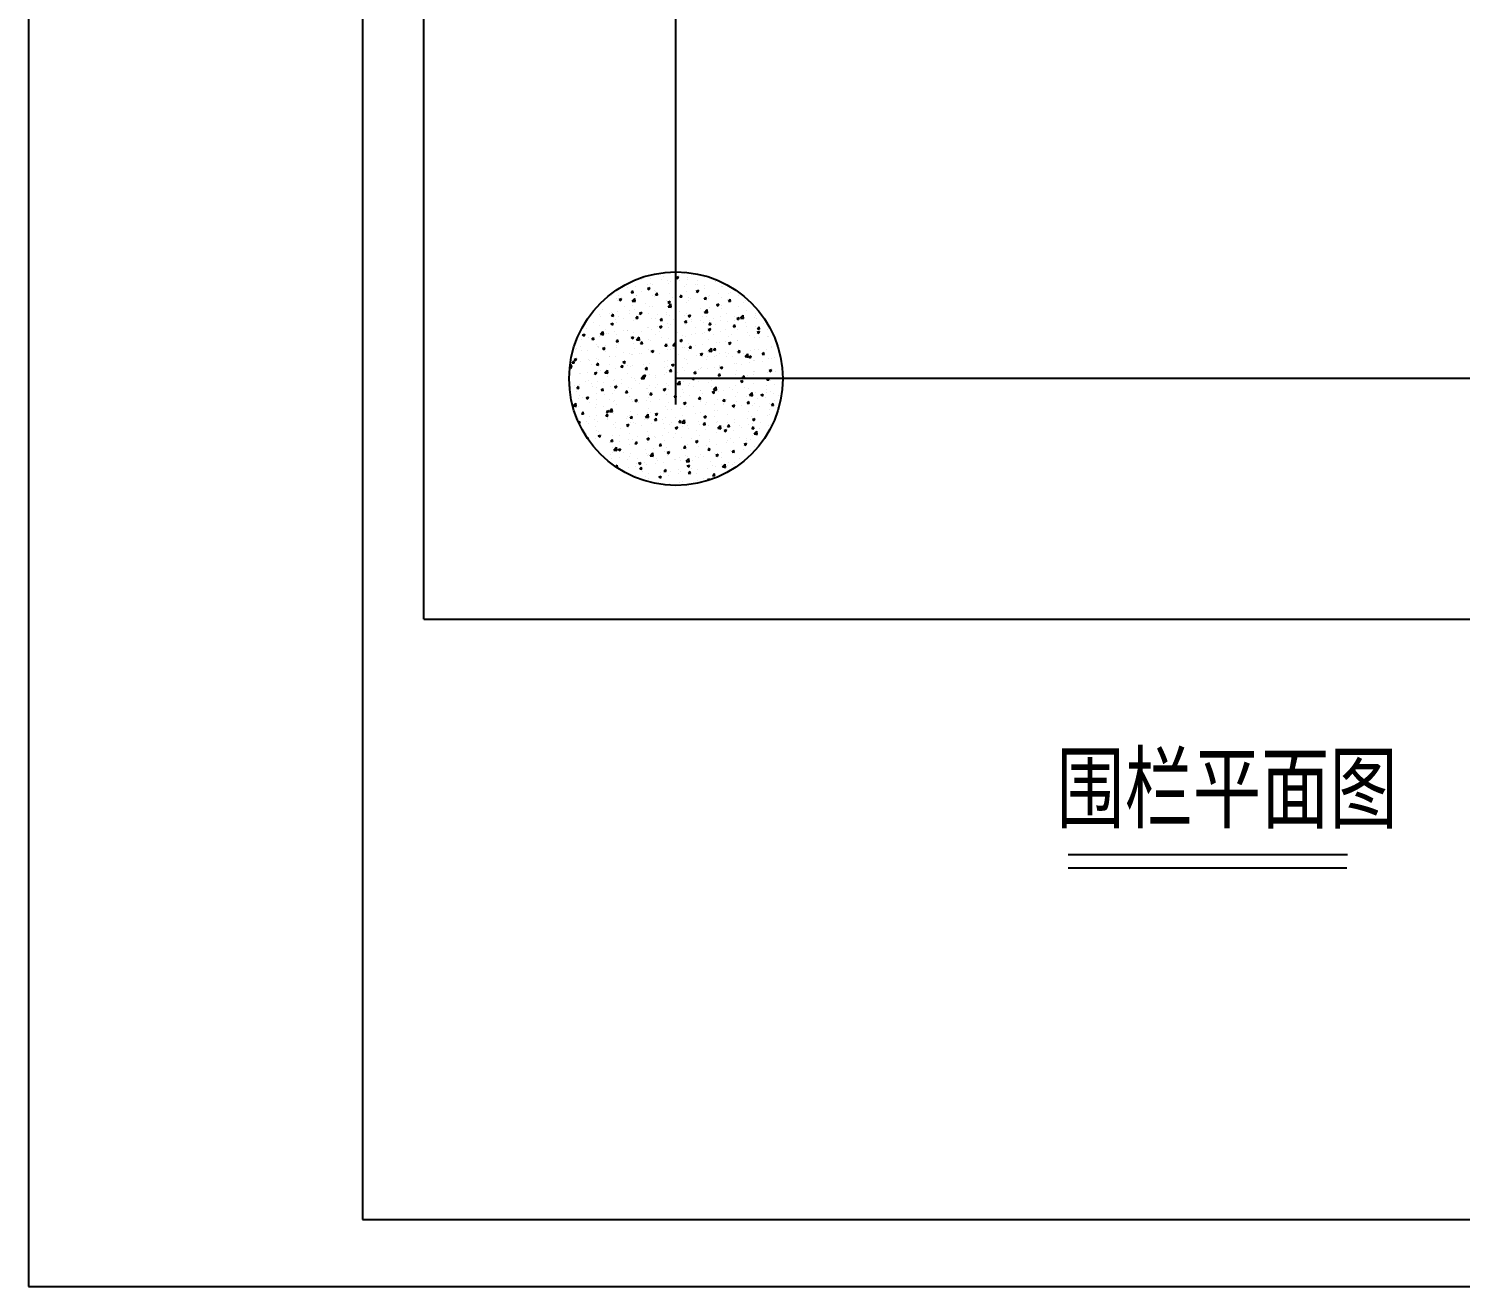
# Model space of a CAD drawing. Header units: inches. Extents: x -113 to 2477, y -497 to 443.
# Drawn here: x 379.6 to 486.9, y -497 to -402.7 of the extents above; entities that cross this region are included whole.
import ezdxf

# ---------------------------------------------------------------- set-up
doc = ezdxf.new("R2010")
doc.units = ezdxf.units.IN
doc.header["$MEASUREMENT"] = 0
doc.styles.add('宋体', font='', dxfattribs={"width": 0.75})
doc.styles.get('宋体').set_extended_font_data('SimSun')

msp = doc.modelspace()

# ---------------------------------------------------------------- linework, layer by layer
at = {"color": 0}
for p, q in [((379.639, -199.969), (379.639, -496.969)), ((404.639, -204.969), (404.639, -491.969)), ((409.23, -446.982), (409.23, -296.997)), ((428.122, -430.897), (428.122, -316.927)), ((427.166, -421.335), (427.166, -421.335)), ((428.129, -421.393), (428.255, -421.478)), ((428.131, -421.393), (428.309, -421.324)), ((428.256, -421.477), (428.307, -421.324)), ((428.77, -421.124), (428.77, -421.124)), ((428.969, -421.384), (428.969, -421.384)), ((430.296, -421.374), (430.296, -421.374)), ((423.788, -422.259), (423.788, -422.259)), ((424.525, -422.146), (424.525, -422.146)), ((424.764, -422.519), (424.886, -422.373)), ((424.854, -421.754), (424.854, -421.754)), ((424.912, -422.548), (424.882, -422.388)), ((425.071, -422.096), (425.071, -422.096)), ((425.535, -422.463), (425.535, -422.463)), ((425.568, -421.545), (425.568, -421.545)), ((425.674, -421.47), (425.674, -421.47)), ((425.995, -422.212), (426.121, -422.297)), ((425.997, -422.212), (426.175, -422.144)), ((426.007, -421.892), (426.007, -421.892)), ((426.122, -422.296), (426.173, -422.143)), ((426.204, -421.462), (426.204, -421.462)), ((426.21, -421.812), (426.21, -421.812)), ((426.39, -421.906), (426.39, -421.906)), ((426.497, -422.337), (426.497, -422.337)), ((426.615, -422.45), (426.615, -422.45)), ((427.03, -421.528), (427.03, -421.528)), ((427.488, -421.638), (427.488, -421.638)), ((427.566, -421.869), (427.566, -421.869)), ((427.694, -421.727), (427.694, -421.727)), ((428.097, -422.196), (428.097, -422.196)), ((428.101, -422.126), (428.101, -422.126)), ((428.386, -421.585), (428.386, -421.585)), ((428.737, -422.042), (428.737, -422.042)), ((428.921, -421.926), (428.921, -421.926)), ((428.946, -422.41), (428.946, -422.41)), ((428.977, -421.564), (428.977, -421.564)), ((429.578, -421.941), (429.578, -421.941)), ((429.645, -422.416), (429.772, -422.501)), ((429.647, -422.415), (429.825, -422.347)), ((429.699, -421.915), (429.699, -421.915)), ((429.742, -421.642), (429.742, -421.642)), ((429.772, -422.5), (429.823, -422.346)), ((430.265, -422.22), (430.265, -422.22)), ((430.277, -421.983), (430.277, -421.983)), ((431.059, -421.687), (431.059, -421.687)), ((431.098, -421.7), (431.098, -421.7)), ((431.303, -421.704), (431.303, -421.704)), ((431.57, -422.041), (431.57, -422.041)), ((431.633, -422.041), (431.633, -422.041)), ((432.233, -422.495), (432.233, -422.495)), ((423.295, -422.758), (423.295, -422.758)), ((423.653, -422.958), (423.653, -422.958)), ((423.757, -423.105), (423.757, -423.105)), ((423.813, -422.704), (423.813, -422.704)), ((423.861, -423.031), (423.987, -423.117)), ((423.863, -423.031), (424.04, -422.963)), ((423.987, -423.116), (424.039, -422.962)), ((424.231, -423.549), (424.231, -423.549)), ((424.758, -422.519), (424.91, -422.533)), ((424.833, -423.16), (425.031, -422.954)), ((424.834, -423.165), (425.06, -423.2)), ((424.867, -423.465), (424.867, -423.465)), ((424.899, -422.547), (424.899, -422.547)), ((425.059, -423.196), (425.031, -422.955)), ((425.04, -422.942), (425.04, -422.942)), ((425.134, -422.704), (425.134, -422.704)), ((425.169, -422.762), (425.169, -422.762)), ((425.829, -423.339), (425.829, -423.339)), ((426.359, -422.751), (426.359, -422.751)), ((426.525, -422.819), (426.525, -422.819)), ((426.58, -422.679), (426.732, -422.692)), ((426.586, -422.679), (426.708, -422.533)), ((426.734, -422.707), (426.704, -422.548)), ((427.433, -423.127), (427.433, -423.127)), ((427.511, -423.235), (427.637, -423.32)), ((427.513, -423.235), (427.691, -423.166)), ((427.544, -423.58), (427.741, -423.374)), ((427.585, -423.339), (427.585, -423.339)), ((427.632, -423.418), (427.632, -423.418)), ((427.638, -423.319), (427.689, -423.166)), ((427.663, -422.573), (427.663, -422.573)), ((427.77, -423.616), (427.742, -423.375)), ((427.881, -422.876), (427.881, -422.876)), ((428.069, -423.044), (428.069, -423.044)), ((428.402, -422.838), (428.554, -422.851)), ((428.408, -422.838), (428.53, -422.692)), ((428.556, -422.866), (428.526, -422.707)), ((428.915, -423.256), (428.915, -423.256)), ((429.031, -422.917), (429.031, -422.917)), ((429.067, -423.084), (429.067, -423.084)), ((429.236, -422.933), (429.236, -422.933)), ((430.224, -422.998), (430.376, -423.011)), ((430.229, -422.997), (430.352, -422.852)), ((430.235, -423.065), (430.235, -423.065)), ((430.377, -423.026), (430.348, -422.867)), ((430.548, -422.83), (430.548, -422.83)), ((430.592, -422.991), (430.592, -422.991)), ((430.635, -422.706), (430.635, -422.706)), ((431.161, -423.438), (431.288, -423.524)), ((431.163, -423.438), (431.341, -423.37)), ((431.271, -422.622), (431.271, -422.622)), ((431.288, -423.523), (431.34, -423.369)), ((431.539, -422.886), (431.539, -422.886)), ((431.565, -423.497), (431.565, -423.497)), ((431.948, -423.048), (431.948, -423.048)), ((432.029, -422.576), (432.029, -422.576)), ((432.046, -423.157), (432.198, -423.17)), ((432.051, -423.157), (432.174, -423.011)), ((432.199, -423.185), (432.17, -423.026)), ((432.822, -422.724), (432.822, -422.724)), ((433.169, -423.286), (433.169, -423.286)), ((433.304, -423.105), (433.304, -423.105)), ((421.66, -424.356), (421.66, -424.356)), ((421.962, -423.945), (421.962, -423.945)), ((422.422, -424.129), (422.422, -424.129)), ((422.498, -424.286), (422.498, -424.286)), ((422.627, -423.76), (422.627, -423.76)), ((423.142, -424.101), (423.142, -424.101)), ((423.289, -424.271), (423.441, -424.284)), ((423.294, -424.27), (423.417, -424.125)), ((423.318, -424.002), (423.318, -424.002)), ((423.442, -424.299), (423.413, -424.139)), ((423.563, -424.551), (423.563, -424.551)), ((423.726, -423.95), (423.726, -423.95)), ((423.854, -424.343), (423.854, -424.343)), ((424.199, -424.467), (424.199, -424.467)), ((424.623, -423.847), (424.623, -423.847)), ((424.674, -424.059), (424.674, -424.059)), ((424.978, -424.633), (424.978, -424.633)), ((425.009, -423.787), (425.009, -423.787)), ((425.111, -424.43), (425.263, -424.443)), ((425.116, -424.43), (425.239, -424.284)), ((425.161, -424.34), (425.161, -424.34)), ((425.21, -424.401), (425.21, -424.401)), ((425.264, -424.458), (425.235, -424.299)), ((425.377, -424.054), (425.503, -424.139)), ((425.379, -424.054), (425.557, -423.986)), ((425.504, -424.138), (425.555, -423.985)), ((426.03, -424.117), (426.03, -424.117)), ((426.104, -423.593), (426.104, -423.593)), ((426.297, -424.443), (426.297, -424.443)), ((426.328, -423.597), (426.328, -423.597)), ((426.566, -424.458), (426.566, -424.458)), ((426.765, -424.129), (426.765, -424.129)), ((426.933, -424.589), (427.084, -424.603)), ((426.938, -424.589), (427.061, -424.443)), ((427.086, -424.618), (427.057, -424.458)), ((427.386, -424.174), (427.386, -424.174)), ((427.401, -424.045), (427.401, -424.045)), ((427.545, -423.586), (427.771, -423.621)), ((427.601, -424.264), (427.601, -424.264)), ((427.921, -424.515), (427.921, -424.515)), ((428.363, -423.919), (428.363, -423.919)), ((428.742, -424.231), (428.742, -424.231)), ((428.76, -424.749), (428.882, -424.603)), ((428.908, -424.777), (428.879, -424.618)), ((428.884, -424.101), (428.884, -424.101)), ((428.962, -424.6), (428.962, -424.6)), ((429.027, -424.258), (429.154, -424.343)), ((429.029, -424.257), (429.207, -424.189)), ((429.154, -424.342), (429.205, -424.188)), ((429.277, -424.573), (429.277, -424.573)), ((429.935, -424.626), (429.935, -424.626)), ((429.967, -423.708), (429.967, -423.708)), ((430.098, -424.289), (430.098, -424.289)), ((430.204, -423.911), (430.204, -423.911)), ((430.254, -424.001), (430.452, -423.794)), ((430.256, -424.006), (430.482, -424.041)), ((430.443, -424.346), (430.443, -424.346)), ((430.481, -424.037), (430.453, -423.796)), ((430.603, -423.624), (430.603, -423.624)), ((430.633, -424.63), (430.633, -424.63)), ((430.897, -424.499), (430.897, -424.499)), ((431.454, -424.346), (431.454, -424.346)), ((431.477, -424.577), (431.477, -424.577)), ((431.508, -423.732), (431.508, -423.732)), ((431.924, -424.091), (431.924, -424.091)), ((432.501, -424.288), (432.501, -424.288)), ((432.677, -424.461), (432.804, -424.546)), ((432.679, -424.461), (432.857, -424.392)), ((432.76, -424.415), (432.76, -424.415)), ((432.791, -423.569), (432.791, -423.569)), ((432.804, -424.545), (432.856, -424.392)), ((432.81, -424.403), (432.81, -424.403)), ((432.965, -424.421), (433.163, -424.215)), ((432.967, -424.426), (433.192, -424.461)), ((433.137, -424.204), (433.137, -424.204)), ((433.192, -424.457), (433.163, -424.216)), ((433.406, -423.837), (433.406, -423.837)), ((434.014, -424.395), (434.014, -424.395)), ((434.079, -424.224), (434.079, -424.224)), ((434.099, -424.078), (434.099, -424.078)), ((434.165, -424.46), (434.165, -424.46)), ((421.109, -425.693), (421.235, -425.778)), ((421.11, -425.692), (421.288, -425.624)), ((421.235, -425.777), (421.287, -425.623)), ((421.457, -425.236), (421.457, -425.236)), ((421.959, -424.762), (421.959, -424.762)), ((422.391, -424.974), (422.391, -424.974)), ((422.459, -425.634), (422.657, -425.428)), ((422.46, -425.639), (422.686, -425.674)), ((422.685, -425.67), (422.657, -425.429)), ((422.813, -425.293), (422.813, -425.293)), ((422.895, -425.553), (422.895, -425.553)), ((423.037, -425.617), (423.037, -425.617)), ((423.243, -424.873), (423.369, -424.959)), ((423.245, -424.873), (423.422, -424.805)), ((423.369, -424.958), (423.421, -424.804)), ((423.531, -425.469), (423.531, -425.469)), ((423.664, -425.641), (423.664, -425.641)), ((423.695, -424.796), (423.695, -424.796)), ((424.169, -425.351), (424.169, -425.351)), ((424.493, -425.342), (424.493, -425.342)), ((424.518, -425.363), (424.518, -425.363)), ((424.947, -425.479), (424.947, -425.479)), ((425.525, -425.408), (425.525, -425.408)), ((425.999, -425.108), (425.999, -425.108)), ((426.097, -425.131), (426.097, -425.131)), ((426.266, -425.288), (426.266, -425.288)), ((426.608, -425.666), (426.608, -425.666)), ((426.733, -425.047), (426.733, -425.047)), ((426.881, -425.465), (426.881, -425.465)), ((426.893, -425.077), (427.019, -425.162)), ((426.895, -425.076), (427.073, -425.008)), ((427.02, -425.161), (427.071, -425.008)), ((427.481, -424.854), (427.481, -424.854)), ((427.571, -425.109), (427.571, -425.109)), ((427.695, -424.921), (427.695, -424.921)), ((428.089, -425.412), (428.089, -425.412)), ((428.236, -425.522), (428.236, -425.522)), ((428.631, -425.711), (428.631, -425.711)), ((428.754, -424.749), (428.906, -424.762)), ((428.854, -424.947), (428.854, -424.947)), ((429.267, -425.628), (429.267, -425.628)), ((429.299, -424.709), (429.299, -424.709)), ((429.57, -425.158), (429.57, -425.158)), ((429.592, -425.58), (429.592, -425.58)), ((430.142, -425.602), (430.142, -425.602)), ((430.173, -424.756), (430.173, -424.756)), ((430.229, -425.501), (430.229, -425.501)), ((430.543, -425.28), (430.67, -425.365)), ((430.545, -425.28), (430.723, -425.212)), ((430.576, -424.908), (430.728, -424.921)), ((430.582, -424.908), (430.704, -424.762)), ((430.67, -425.364), (430.721, -425.211)), ((430.73, -424.936), (430.7, -424.777)), ((430.948, -425.637), (430.948, -425.637)), ((431.052, -424.903), (431.052, -424.903)), ((431.446, -425.423), (431.446, -425.423)), ((431.833, -425.29), (431.833, -425.29)), ((431.989, -424.687), (431.989, -424.687)), ((432.304, -425.694), (432.304, -425.694)), ((432.398, -425.068), (432.55, -425.081)), ((432.404, -425.067), (432.526, -424.922)), ((432.469, -425.206), (432.469, -425.206)), ((432.552, -425.096), (432.522, -424.936)), ((432.533, -424.649), (432.533, -424.649)), ((432.729, -425.26), (432.729, -425.26)), ((433.345, -424.744), (433.345, -424.744)), ((433.43, -425.079), (433.43, -425.079)), ((433.503, -425.538), (433.503, -425.538)), ((434.048, -425.07), (434.048, -425.07)), ((434.194, -425.484), (434.32, -425.569)), ((434.196, -425.483), (434.373, -425.415)), ((434.22, -425.227), (434.372, -425.24)), ((434.226, -425.227), (434.348, -425.081)), ((434.32, -425.568), (434.372, -425.414)), ((434.373, -425.255), (434.344, -425.096)), ((434.701, -424.802), (434.701, -424.802)), ((434.984, -425.284), (434.984, -425.284)), ((420.623, -426.766), (420.623, -426.766)), ((420.683, -426.683), (420.683, -426.683)), ((420.962, -426.534), (420.962, -426.534)), ((421.041, -426.01), (421.041, -426.01)), ((421.291, -425.764), (421.291, -425.764)), ((421.555, -425.871), (421.555, -425.871)), ((421.82, -426.022), (421.971, -426.035)), ((421.825, -426.022), (421.948, -425.876)), ((421.973, -426.05), (421.944, -425.891)), ((422.164, -426.429), (422.164, -426.429)), ((422.227, -426.554), (422.227, -426.554)), ((422.318, -426.591), (422.318, -426.591)), ((422.329, -426.666), (422.329, -426.666)), ((422.36, -425.82), (422.36, -425.82)), ((422.625, -426.715), (422.751, -426.8)), ((422.627, -426.715), (422.804, -426.647)), ((422.751, -426.799), (422.803, -426.646)), ((422.863, -426.471), (422.863, -426.471)), ((423.633, -426.487), (423.633, -426.487)), ((423.641, -426.181), (423.793, -426.194)), ((423.645, -426.175), (423.645, -426.175)), ((423.647, -426.181), (423.769, -426.035)), ((423.674, -426.649), (423.674, -426.649)), ((423.795, -426.209), (423.765, -426.05)), ((423.825, -426.344), (423.825, -426.344)), ((424.759, -425.896), (424.885, -425.981)), ((424.761, -425.896), (424.939, -425.827)), ((424.886, -425.98), (424.937, -425.827)), ((424.916, -426.324), (424.916, -426.324)), ((425.03, -426.706), (425.03, -426.706)), ((425.127, -425.92), (425.127, -425.92)), ((425.169, -426.054), (425.367, -425.848)), ((425.171, -426.06), (425.397, -426.095)), ((425.396, -426.091), (425.368, -425.849)), ((425.429, -426.133), (425.429, -426.133)), ((425.463, -426.341), (425.615, -426.354)), ((425.469, -426.34), (425.591, -426.195)), ((425.617, -426.369), (425.587, -426.209)), ((426.065, -426.049), (426.065, -426.049)), ((426.236, -426.134), (426.236, -426.134)), ((426.386, -426.763), (426.386, -426.763)), ((427.027, -425.922), (427.027, -425.922)), ((427.285, -426.5), (427.437, -426.513)), ((427.291, -426.5), (427.413, -426.354)), ((427.438, -426.528), (427.409, -426.369)), ((427.54, -425.955), (427.54, -425.955)), ((427.578, -426.555), (427.578, -426.555)), ((427.88, -426.475), (428.078, -426.269)), ((427.882, -426.48), (428.108, -426.515)), ((427.962, -426.713), (427.962, -426.713)), ((428.107, -426.511), (428.079, -426.27)), ((428.409, -426.099), (428.536, -426.185)), ((428.411, -426.099), (428.589, -426.031)), ((428.536, -426.184), (428.587, -426.03)), ((428.598, -426.629), (428.598, -426.629)), ((428.792, -426.638), (428.792, -426.638)), ((428.823, -425.792), (428.823, -425.792)), ((429.059, -426.301), (429.059, -426.301)), ((429.107, -426.659), (429.259, -426.673)), ((429.112, -426.659), (429.235, -426.513)), ((429.26, -426.687), (429.231, -426.528)), ((429.56, -426.503), (429.56, -426.503)), ((430.111, -426.447), (430.111, -426.447)), ((430.54, -426.047), (430.54, -426.047)), ((430.591, -426.895), (430.789, -426.689)), ((430.817, -426.931), (430.789, -426.69)), ((430.934, -426.819), (431.057, -426.673)), ((431.082, -426.847), (431.053, -426.688)), ((431.164, -426.292), (431.164, -426.292)), ((431.415, -426.268), (431.415, -426.268)), ((431.8, -426.208), (431.8, -426.208)), ((432.022, -425.792), (432.022, -425.792)), ((432.059, -426.303), (432.186, -426.388)), ((432.061, -426.303), (432.239, -426.234)), ((432.186, -426.387), (432.238, -426.234)), ((432.698, -426.106), (432.698, -426.106)), ((432.762, -426.081), (432.762, -426.081)), ((433.66, -425.752), (433.66, -425.752)), ((433.986, -426.761), (433.986, -426.761)), ((434.017, -425.915), (434.017, -425.915)), ((434.366, -425.87), (434.366, -425.87)), ((435.002, -425.786), (435.002, -425.786)), ((435.016, -425.809), (435.016, -425.809)), ((435.291, -426.582), (435.291, -426.582)), ((435.296, -426.661), (435.296, -426.661)), ((435.321, -425.737), (435.321, -425.737)), ((435.71, -426.506), (435.741, -426.527)), ((435.712, -426.506), (435.731, -426.498)), ((420.35, -427.773), (420.502, -427.786)), ((420.356, -427.773), (420.478, -427.627)), ((420.457, -427.825), (420.457, -427.825)), ((420.504, -427.801), (420.474, -427.642)), ((420.491, -427.534), (420.617, -427.62)), ((420.492, -427.534), (420.67, -427.466)), ((420.617, -427.619), (420.669, -427.465)), ((420.979, -427.702), (420.979, -427.702)), ((421.01, -426.856), (421.01, -426.856)), ((421.498, -426.875), (421.498, -426.875)), ((421.559, -427.556), (421.559, -427.556)), ((421.653, -427.572), (421.653, -427.572)), ((422.178, -427.932), (422.3, -427.786)), ((422.194, -427.472), (422.194, -427.472)), ((422.325, -427.96), (422.296, -427.801)), ((422.298, -427.511), (422.298, -427.511)), ((422.854, -426.932), (422.854, -426.932)), ((423.134, -427.318), (423.134, -427.318)), ((423.156, -427.346), (423.156, -427.346)), ((423.602, -427.332), (423.602, -427.332)), ((424.141, -427.738), (424.267, -427.823)), ((424.143, -427.738), (424.321, -427.669)), ((424.21, -426.99), (424.21, -426.99)), ((424.267, -427.822), (424.319, -427.669)), ((424.615, -427.064), (424.615, -427.064)), ((424.76, -427.135), (424.76, -427.135)), ((424.885, -427.17), (424.885, -427.17)), ((425.396, -427.051), (425.396, -427.051)), ((425.566, -427.047), (425.566, -427.047)), ((426.097, -426.809), (426.097, -426.809)), ((426.174, -427.825), (426.174, -427.825)), ((426.205, -426.979), (426.205, -426.979)), ((426.275, -426.919), (426.401, -427.004)), ((426.277, -426.918), (426.455, -426.85)), ((426.358, -426.924), (426.358, -426.924)), ((426.402, -427.003), (426.453, -426.849)), ((426.922, -427.104), (426.922, -427.104)), ((427.294, -427.715), (427.294, -427.715)), ((427.478, -427.646), (427.478, -427.646)), ((427.509, -426.8), (427.509, -426.8)), ((427.742, -426.82), (427.742, -426.82)), ((427.93, -427.631), (427.93, -427.631)), ((428.277, -427.162), (428.277, -427.162)), ((428.761, -427.483), (428.761, -427.483)), ((428.892, -427.505), (428.892, -427.505)), ((428.954, -427.816), (428.954, -427.816)), ((429.098, -426.878), (429.098, -426.878)), ((429.633, -427.219), (429.633, -427.219)), ((429.925, -427.122), (430.052, -427.207)), ((429.927, -427.122), (430.105, -427.053)), ((430.052, -427.206), (430.103, -427.053)), ((430.08, -427.293), (430.08, -427.293)), ((430.436, -427.562), (430.436, -427.562)), ((430.454, -426.935), (430.454, -426.935)), ((430.496, -427.293), (430.496, -427.293)), ((430.593, -426.901), (430.818, -426.936)), ((430.929, -426.819), (431.081, -426.832)), ((430.989, -427.276), (430.989, -427.276)), ((431.132, -427.21), (431.132, -427.21)), ((431.384, -427.114), (431.384, -427.114)), ((431.81, -426.992), (431.81, -426.992)), ((431.917, -427.308), (431.917, -427.308)), ((432.094, -427.083), (432.094, -427.083)), ((432.345, -427.333), (432.345, -427.333)), ((432.636, -427.797), (432.636, -427.797)), ((432.667, -426.951), (432.667, -426.951)), ((432.751, -426.978), (432.902, -426.991)), ((432.756, -426.978), (432.879, -426.832)), ((432.904, -427.006), (432.875, -426.847)), ((433.165, -427.05), (433.165, -427.05)), ((433.302, -427.316), (433.5, -427.11)), ((433.303, -427.321), (433.529, -427.356)), ((433.398, -427.054), (433.398, -427.054)), ((433.528, -427.352), (433.5, -427.111)), ((433.576, -427.326), (433.702, -427.411)), ((433.578, -427.325), (433.755, -427.257)), ((433.666, -427.79), (433.666, -427.79)), ((433.698, -426.872), (433.698, -426.872)), ((433.701, -427.391), (433.701, -427.391)), ((433.702, -427.41), (433.754, -427.256)), ((433.956, -427.607), (433.956, -427.607)), ((434.007, -427.611), (434.007, -427.611)), ((434.334, -426.788), (434.334, -426.788)), ((434.521, -427.107), (434.521, -427.107)), ((434.572, -427.137), (434.724, -427.151)), ((434.578, -427.137), (434.7, -426.991)), ((434.628, -427.663), (434.628, -427.663)), ((434.726, -427.166), (434.696, -427.006)), ((434.88, -426.799), (434.88, -426.799)), ((435.057, -427.448), (435.057, -427.448)), ((435.26, -427.428), (435.26, -427.428)), ((435.488, -427.357), (435.488, -427.357)), ((435.877, -427.164), (435.877, -427.164)), ((436.013, -427.736), (436.025, -427.724)), ((436.014, -427.741), (436.028, -427.744)), ((420.166, -428.126), (420.312, -428.149)), ((420.179, -428.01), (420.282, -427.902)), ((420.311, -428.144), (420.283, -427.903)), ((420.89, -428.558), (420.89, -428.558)), ((420.948, -428.547), (420.948, -428.547)), ((421.526, -428.474), (421.526, -428.474)), ((421.813, -427.882), (421.813, -427.882)), ((422.007, -428.557), (422.133, -428.642)), ((422.009, -428.557), (422.186, -428.489)), ((422.133, -428.641), (422.185, -428.488)), ((422.172, -427.932), (422.324, -427.946)), ((422.267, -428.357), (422.267, -428.357)), ((422.488, -428.348), (422.488, -428.348)), ((422.795, -428.529), (422.993, -428.323)), ((422.797, -428.534), (423.023, -428.569)), ((423.022, -428.565), (422.994, -428.324)), ((423.029, -428.833), (423.029, -428.833)), ((423.169, -427.94), (423.169, -427.94)), ((423.572, -428.178), (423.572, -428.178)), ((423.994, -428.092), (424.146, -428.105)), ((423.999, -428.092), (424.122, -427.946)), ((424.092, -428.136), (424.092, -428.136)), ((424.147, -428.12), (424.118, -427.961)), ((424.51, -428.579), (424.51, -428.579)), ((424.525, -427.997), (424.525, -427.997)), ((424.728, -428.053), (424.728, -428.053)), ((424.824, -428.861), (424.824, -428.861)), ((424.855, -428.015), (424.855, -428.015)), ((425.022, -428.928), (425.022, -428.928)), ((425.506, -428.949), (425.704, -428.743)), ((425.657, -428.761), (425.783, -428.846)), ((425.659, -428.76), (425.837, -428.692)), ((425.69, -427.926), (425.69, -427.926)), ((425.733, -428.985), (425.705, -428.744)), ((425.784, -428.845), (425.835, -428.691)), ((425.816, -428.251), (425.967, -428.264)), ((425.821, -428.251), (425.944, -428.105)), ((425.881, -428.054), (425.881, -428.054)), ((425.969, -428.279), (425.94, -428.12)), ((425.992, -428.325), (425.992, -428.325)), ((426.143, -428.67), (426.143, -428.67)), ((426.6, -428.883), (426.6, -428.883)), ((426.626, -428.717), (426.626, -428.717)), ((427.237, -428.111), (427.237, -428.111)), ((427.262, -428.633), (427.262, -428.633)), ((427.447, -428.491), (427.447, -428.491)), ((427.473, -428.071), (427.473, -428.071)), ((427.637, -428.41), (427.789, -428.424)), ((427.643, -428.41), (427.766, -428.264)), ((427.791, -428.439), (427.762, -428.279)), ((427.791, -427.941), (427.917, -428.027)), ((427.793, -427.941), (427.971, -427.873)), ((427.918, -428.026), (427.969, -427.872)), ((428.082, -428.628), (428.082, -428.628)), ((428.224, -428.506), (428.224, -428.506)), ((428.592, -428.169), (428.592, -428.169)), ((428.73, -428.329), (428.73, -428.329)), ((429.309, -428.964), (429.487, -428.895)), ((429.434, -429.048), (429.485, -428.895)), ((429.459, -428.57), (429.611, -428.583)), ((429.465, -428.57), (429.587, -428.424)), ((429.563, -428.374), (429.563, -428.374)), ((429.613, -428.598), (429.583, -428.439)), ((429.828, -428.295), (429.828, -428.295)), ((429.948, -428.226), (429.948, -428.226)), ((430.049, -428.138), (430.049, -428.138)), ((430.464, -428.211), (430.464, -428.211)), ((431.044, -428.12), (431.044, -428.12)), ((431.281, -428.729), (431.433, -428.743)), ((431.287, -428.729), (431.409, -428.583)), ((431.304, -428.283), (431.304, -428.283)), ((431.322, -428.805), (431.322, -428.805)), ((431.353, -427.96), (431.353, -427.96)), ((431.435, -428.757), (431.405, -428.598)), ((431.426, -428.085), (431.426, -428.085)), ((431.441, -428.145), (431.568, -428.23)), ((431.443, -428.144), (431.621, -428.076)), ((431.568, -428.229), (431.62, -428.075)), ((432.362, -428.875), (432.362, -428.875)), ((432.526, -427.865), (432.526, -427.865)), ((432.605, -428.643), (432.605, -428.643)), ((432.66, -428.341), (432.66, -428.341)), ((432.998, -428.792), (432.998, -428.792)), ((433.03, -427.874), (433.03, -427.874)), ((433.103, -428.889), (433.255, -428.902)), ((433.109, -428.889), (433.231, -428.743)), ((433.256, -428.917), (433.227, -428.758)), ((433.496, -428.754), (433.496, -428.754)), ((433.925, -428.452), (433.925, -428.452)), ((433.96, -428.665), (433.96, -428.665)), ((434.016, -428.398), (434.016, -428.398)), ((434.93, -429.048), (435.053, -428.902)), ((434.977, -428.5), (434.977, -428.5)), ((435.078, -429.076), (435.049, -428.917)), ((435.092, -428.348), (435.218, -428.433)), ((435.094, -428.348), (435.272, -428.28)), ((435.218, -428.432), (435.27, -428.279)), ((435.229, -428.273), (435.229, -428.273)), ((435.372, -428.455), (435.372, -428.455)), ((435.564, -428.454), (435.564, -428.454)), ((420.222, -429.56), (420.222, -429.56)), ((420.498, -429.464), (420.498, -429.464)), ((420.675, -429.9), (420.675, -429.9)), ((420.703, -429.683), (420.854, -429.697)), ((420.708, -429.683), (420.831, -429.537)), ((420.856, -429.712), (420.827, -429.552)), ((420.858, -429.476), (420.858, -429.476)), ((420.917, -429.393), (420.917, -429.393)), ((421.318, -429.18), (421.318, -429.18)), ((421.548, -429.088), (421.548, -429.088)), ((421.82, -429.349), (421.82, -429.349)), ((421.854, -429.521), (421.854, -429.521)), ((422.157, -429.645), (422.157, -429.645)), ((422.237, -429.202), (422.237, -429.202)), ((422.524, -429.843), (422.676, -429.856)), ((422.53, -429.843), (422.652, -429.697)), ((422.678, -429.871), (422.648, -429.712)), ((422.674, -429.238), (422.674, -429.238)), ((423.21, -429.579), (423.21, -429.579)), ((423.424, -429.138), (423.424, -429.138)), ((423.51, -429.869), (423.51, -429.869)), ((423.523, -429.58), (423.649, -429.665)), ((423.525, -429.579), (423.703, -429.511)), ((423.541, -429.023), (423.541, -429.023)), ((423.638, -429.391), (423.638, -429.391)), ((423.649, -429.664), (423.701, -429.51)), ((424.03, -429.295), (424.03, -429.295)), ((424.06, -429.055), (424.06, -429.055)), ((424.346, -430.002), (424.498, -430.016)), ((424.352, -430.002), (424.474, -429.856)), ((424.354, -429.93), (424.354, -429.93)), ((424.5, -430.03), (424.47, -429.871)), ((424.566, -429.636), (424.566, -429.636)), ((424.793, -429.706), (424.793, -429.706)), ((425.119, -429.137), (425.119, -429.137)), ((425.386, -429.352), (425.386, -429.352)), ((425.508, -428.954), (425.734, -428.989)), ((425.922, -429.693), (425.922, -429.693)), ((425.958, -429.718), (425.958, -429.718)), ((426.112, -429.516), (426.112, -429.516)), ((426.594, -429.635), (426.594, -429.635)), ((426.742, -429.409), (426.742, -429.409)), ((427.173, -429.783), (427.299, -429.868)), ((427.175, -429.783), (427.353, -429.715)), ((427.277, -429.751), (427.277, -429.751)), ((427.3, -429.867), (427.351, -429.714)), ((427.416, -429.337), (427.416, -429.337)), ((427.556, -429.508), (427.556, -429.508)), ((427.57, -429.771), (427.57, -429.771)), ((428.098, -429.467), (428.098, -429.467)), ((542.092, -428.967), (428.122, -428.967)), ((428.217, -429.37), (428.415, -429.163)), ((428.218, -429.375), (428.444, -429.41)), ((428.443, -429.406), (428.415, -429.165)), ((428.633, -429.808), (428.633, -429.808)), ((428.699, -429.174), (428.699, -429.174)), ((429.052, -429.517), (429.052, -429.517)), ((429.16, -429.297), (429.16, -429.297)), ((429.307, -428.964), (429.434, -429.049)), ((429.454, -429.524), (429.454, -429.524)), ((429.796, -429.213), (429.796, -429.213)), ((429.987, -429.83), (429.987, -429.83)), ((429.989, -429.865), (429.989, -429.865)), ((430.018, -428.984), (430.018, -428.984)), ((430.533, -429.263), (430.533, -429.263)), ((430.758, -429.087), (430.758, -429.087)), ((430.81, -429.581), (430.81, -429.581)), ((430.823, -429.987), (430.95, -430.072)), ((430.825, -429.986), (431.003, -429.918)), ((430.928, -429.79), (431.126, -429.584)), ((430.929, -429.795), (431.155, -429.83)), ((430.95, -430.071), (431.002, -429.917)), ((431.154, -429.826), (431.126, -429.585)), ((431.292, -429.651), (431.292, -429.651)), ((431.345, -429.922), (431.345, -429.922)), ((431.694, -429.877), (431.694, -429.877)), ((432.014, -429.009), (432.014, -429.009)), ((432.166, -429.639), (432.166, -429.639)), ((432.329, -429.793), (432.329, -429.793)), ((432.575, -429.488), (432.575, -429.488)), ((432.701, -429.98), (432.701, -429.98)), ((432.958, -429.167), (433.084, -429.253)), ((432.96, -429.167), (433.137, -429.099)), ((433.084, -429.252), (433.136, -429.098)), ((433.291, -429.667), (433.291, -429.667)), ((433.521, -429.696), (433.521, -429.696)), ((433.894, -429.298), (433.894, -429.298)), ((434.877, -429.753), (434.877, -429.753)), ((434.896, -429.456), (434.896, -429.456)), ((434.925, -429.048), (435.077, -429.061)), ((435.167, -429.964), (435.167, -429.964)), ((435.198, -429.119), (435.198, -429.119)), ((435.531, -429.372), (435.531, -429.372)), ((420.421, -431.003), (420.619, -430.797)), ((420.423, -431.008), (420.649, -431.043)), ((420.648, -431.039), (420.62, -430.798)), ((420.813, -430.471), (420.813, -430.471)), ((420.886, -430.238), (420.886, -430.238)), ((421.152, -430.351), (421.152, -430.351)), ((421.389, -430.399), (421.515, -430.484)), ((421.391, -430.399), (421.568, -430.33)), ((421.515, -430.483), (421.567, -430.33)), ((421.645, -430.788), (421.645, -430.788)), ((422.169, -430.529), (422.169, -430.529)), ((422.175, -430.893), (422.175, -430.893)), ((422.206, -430.048), (422.206, -430.048)), ((422.724, -431.058), (422.724, -431.058)), ((422.756, -430.14), (422.756, -430.14)), ((423.127, -430.534), (423.127, -430.534)), ((423.392, -430.056), (423.392, -430.056)), ((423.479, -430.714), (423.479, -430.714)), ((423.525, -430.586), (423.525, -430.586)), ((423.686, -430.931), (423.686, -430.931)), ((424.608, -430.28), (424.608, -430.28)), ((424.762, -430.552), (424.762, -430.552)), ((424.881, -430.643), (424.881, -430.643)), ((425.039, -430.602), (425.165, -430.688)), ((425.041, -430.602), (425.219, -430.534)), ((425.166, -430.687), (425.217, -430.533)), ((425.29, -430.72), (425.29, -430.72)), ((425.926, -430.637), (425.926, -430.637)), ((426.081, -430.361), (426.081, -430.361)), ((426.089, -430.026), (426.089, -430.026)), ((426.168, -430.162), (426.32, -430.175)), ((426.174, -430.162), (426.296, -430.016)), ((426.237, -430.701), (426.237, -430.701)), ((426.321, -430.19), (426.292, -430.031)), ((426.888, -430.51), (426.888, -430.51)), ((427.354, -431.028), (427.354, -431.028)), ((427.385, -430.183), (427.385, -430.183)), ((427.592, -430.758), (427.592, -430.758)), ((427.99, -430.321), (428.142, -430.334)), ((427.995, -430.321), (428.118, -430.175)), ((428.143, -430.349), (428.114, -430.19)), ((428.492, -430.299), (428.492, -430.299)), ((428.637, -430.866), (428.637, -430.866)), ((428.668, -430.02), (428.668, -430.02)), ((428.689, -430.806), (428.816, -430.891)), ((428.691, -430.806), (428.869, -430.737)), ((428.816, -430.89), (428.867, -430.737)), ((428.947, -431.033), (428.947, -431.033)), ((428.948, -430.815), (428.948, -430.815)), ((429.128, -430.215), (429.128, -430.215)), ((429.812, -430.48), (429.964, -430.494)), ((429.817, -430.48), (429.94, -430.334)), ((429.965, -430.509), (429.936, -430.349)), ((429.957, -430.675), (429.957, -430.675)), ((430.089, -430.088), (430.089, -430.088)), ((430.304, -430.872), (430.304, -430.872)), ((430.428, -430.778), (430.428, -430.778)), ((431.025, -430.879), (431.025, -430.879)), ((431.261, -430.496), (431.261, -430.496)), ((431.634, -430.64), (431.785, -430.653)), ((431.639, -430.64), (431.762, -430.494)), ((431.66, -430.93), (431.66, -430.93)), ((431.661, -430.795), (431.661, -430.795)), ((431.787, -430.668), (431.758, -430.509)), ((431.909, -430.524), (431.909, -430.524)), ((432.34, -431.009), (432.466, -431.094)), ((432.342, -431.009), (432.519, -430.941)), ((432.466, -431.093), (432.518, -430.94)), ((432.544, -430.334), (432.544, -430.334)), ((432.623, -430.669), (432.623, -430.669)), ((433.016, -430.987), (433.016, -430.987)), ((433.391, -430.27), (433.391, -430.27)), ((433.455, -430.799), (433.607, -430.813)), ((433.461, -430.799), (433.583, -430.653)), ((433.609, -430.827), (433.579, -430.668)), ((433.639, -430.21), (433.836, -430.004)), ((433.64, -430.216), (433.866, -430.251)), ((433.832, -430.989), (433.832, -430.989)), ((433.865, -430.247), (433.837, -430.005)), ((433.863, -430.143), (433.863, -430.143)), ((433.999, -430.828), (433.999, -430.828)), ((434.057, -430.037), (434.057, -430.037)), ((434.227, -430.457), (434.227, -430.457)), ((434.372, -431.044), (434.372, -431.044)), ((434.474, -430.19), (434.6, -430.275)), ((434.476, -430.19), (434.654, -430.121)), ((434.6, -430.274), (434.652, -430.121)), ((434.863, -430.374), (434.863, -430.374)), ((434.872, -430.016), (434.872, -430.016)), ((435.136, -430.81), (435.136, -430.81)), ((435.277, -430.959), (435.429, -430.972)), ((435.283, -430.959), (435.405, -430.813)), ((435.431, -430.987), (435.401, -430.828)), ((435.413, -430.094), (435.413, -430.094)), ((435.481, -430.573), (435.481, -430.573)), ((435.825, -430.247), (435.825, -430.247)), ((420.825, -431.929), (420.825, -431.929)), ((420.854, -432.11), (420.854, -432.11)), ((420.856, -431.084), (420.856, -431.084)), ((421.055, -431.594), (421.207, -431.607)), ((421.061, -431.594), (421.183, -431.448)), ((421.208, -431.622), (421.179, -431.463)), ((421.419, -432.144), (421.419, -432.144)), ((421.674, -431.827), (421.674, -431.827)), ((422.055, -432.06), (422.055, -432.06)), ((422.088, -431.142), (422.088, -431.142)), ((422.144, -431.739), (422.144, -431.739)), ((422.877, -431.753), (423.029, -431.767)), ((422.882, -431.753), (423.005, -431.607)), ((422.905, -431.422), (423.031, -431.507)), ((422.907, -431.421), (423.085, -431.353)), ((423.03, -431.782), (423.001, -431.622)), ((423.017, -431.933), (423.017, -431.933)), ((423.022, -432.05), (423.022, -432.05)), ((423.03, -431.884), (423.03, -431.884)), ((423.031, -431.506), (423.083, -431.352)), ((423.132, -431.423), (423.33, -431.217)), ((423.134, -431.429), (423.36, -431.464)), ((423.359, -431.46), (423.331, -431.218)), ((423.448, -431.56), (423.448, -431.56)), ((424.386, -431.941), (424.386, -431.941)), ((424.503, -431.795), (424.503, -431.795)), ((424.621, -431.722), (424.621, -431.722)), ((424.699, -431.913), (424.85, -431.926)), ((424.704, -431.913), (424.827, -431.767)), ((424.731, -431.397), (424.731, -431.397)), ((424.852, -431.941), (424.823, -431.782)), ((425.257, -431.638), (425.257, -431.638)), ((425.742, -431.998), (425.742, -431.998)), ((425.843, -431.844), (426.041, -431.638)), ((425.844, -431.849), (426.07, -431.884)), ((425.984, -431.541), (425.984, -431.541)), ((426.019, -432.053), (426.019, -432.053)), ((426.069, -431.88), (426.041, -431.639)), ((426.05, -431.207), (426.05, -431.207)), ((426.219, -431.512), (426.219, -431.512)), ((426.521, -432.072), (426.672, -432.086)), ((426.526, -432.072), (426.649, -431.926)), ((426.555, -431.625), (426.681, -431.71)), ((426.557, -431.625), (426.735, -431.556)), ((426.593, -432.099), (426.593, -432.099)), ((426.674, -432.1), (426.645, -431.941)), ((426.682, -431.709), (426.733, -431.556)), ((427.098, -432.056), (427.098, -432.056)), ((427.323, -431.874), (427.323, -431.874)), ((427.466, -431.287), (427.466, -431.287)), ((427.823, -431.301), (427.823, -431.301)), ((428.074, -431.845), (428.074, -431.845)), ((428.348, -432.232), (428.47, -432.086)), ((428.454, -432.113), (428.454, -432.113)), ((428.459, -431.217), (428.459, -431.217)), ((428.496, -432.26), (428.466, -432.101)), ((428.554, -432.264), (428.752, -432.058)), ((428.606, -431.711), (428.606, -431.711)), ((428.78, -432.3), (428.752, -432.059)), ((428.753, -432.092), (428.753, -432.092)), ((429.421, -431.09), (429.421, -431.09)), ((429.555, -431.59), (429.555, -431.59)), ((429.926, -431.521), (429.926, -431.521)), ((430.205, -431.828), (430.332, -431.914)), ((430.207, -431.828), (430.385, -431.76)), ((430.332, -431.913), (430.384, -431.759)), ((430.357, -431.881), (430.357, -431.881)), ((430.993, -431.797), (430.993, -431.797)), ((431.037, -431.336), (431.037, -431.336)), ((431.23, -431.342), (431.23, -431.342)), ((431.955, -431.67), (431.955, -431.67)), ((432.482, -432.025), (432.482, -432.025)), ((432.513, -431.179), (432.513, -431.179)), ((432.518, -431.082), (432.518, -431.082)), ((433.488, -431.971), (433.488, -431.971)), ((433.559, -431.459), (433.559, -431.459)), ((433.801, -431.834), (433.801, -431.834)), ((433.856, -432.032), (433.982, -432.117)), ((433.858, -432.032), (434.035, -431.963)), ((433.982, -432.116), (434.034, -431.963)), ((434.195, -431.376), (434.195, -431.376)), ((434.969, -431.716), (434.969, -431.716)), ((435.105, -431.655), (435.105, -431.655)), ((435.157, -431.249), (435.157, -431.249)), ((435.728, -431.102), (435.728, -431.102)), ((420.815, -432.224), (420.95, -432.172)), ((420.845, -432.291), (420.897, -432.326)), ((420.897, -432.325), (420.949, -432.172)), ((421.387, -433.062), (421.387, -433.062)), ((421.54, -432.304), (421.54, -432.304)), ((422.113, -432.584), (422.113, -432.584)), ((422.149, -432.862), (422.149, -432.862)), ((422.21, -432.168), (422.21, -432.168)), ((422.289, -433.263), (422.467, -433.195)), ((422.349, -432.935), (422.349, -432.935)), ((422.413, -433.348), (422.465, -433.194)), ((422.525, -433.175), (422.525, -433.175)), ((423.417, -432.406), (423.417, -432.406)), ((423.566, -432.225), (423.566, -432.225)), ((423.63, -432.607), (423.63, -432.607)), ((423.953, -432.724), (423.953, -432.724)), ((424.421, -432.444), (424.547, -432.53)), ((424.423, -432.444), (424.601, -432.376)), ((424.548, -432.529), (424.599, -432.375)), ((424.589, -432.64), (424.589, -432.64)), ((424.669, -433.089), (424.669, -433.089)), ((424.7, -432.243), (424.7, -432.243)), ((424.922, -432.282), (424.922, -432.282)), ((425.112, -432.353), (425.112, -432.353)), ((425.551, -432.514), (425.551, -432.514)), ((425.988, -432.898), (425.988, -432.898)), ((426.278, -432.34), (426.278, -432.34)), ((427.155, -432.302), (427.155, -432.302)), ((427.293, -432.719), (427.293, -432.719)), ((427.563, -432.988), (427.563, -432.988)), ((427.633, -432.397), (427.633, -432.397)), ((427.791, -432.219), (427.791, -432.219)), ((428.071, -432.648), (428.198, -432.733)), ((428.073, -432.647), (428.251, -432.579)), ((428.085, -433.094), (428.085, -433.094)), ((428.198, -432.732), (428.249, -432.578)), ((428.342, -432.232), (428.494, -432.245)), ((428.555, -432.27), (428.781, -432.305)), ((428.576, -432.557), (428.576, -432.557)), ((428.989, -432.454), (428.989, -432.454)), ((429.044, -432.734), (429.044, -432.734)), ((429.689, -432.883), (429.689, -432.883)), ((429.81, -432.17), (429.81, -432.17)), ((429.864, -433.212), (429.864, -433.212)), ((429.895, -432.366), (429.895, -432.366)), ((430.164, -432.391), (430.316, -432.404)), ((430.17, -432.391), (430.292, -432.245)), ((430.318, -432.419), (430.288, -432.26)), ((430.325, -432.799), (430.325, -432.799)), ((430.345, -432.512), (430.345, -432.512)), ((430.526, -432.479), (430.526, -432.479)), ((431.166, -432.228), (431.166, -432.228)), ((431.168, -433.033), (431.168, -433.033)), ((431.199, -432.187), (431.199, -432.187)), ((431.265, -432.685), (431.462, -432.478)), ((431.266, -432.69), (431.492, -432.725)), ((431.287, -432.672), (431.287, -432.672)), ((431.491, -432.721), (431.463, -432.48)), ((431.701, -432.569), (431.701, -432.569)), ((431.722, -432.851), (431.848, -432.936)), ((431.723, -432.851), (431.901, -432.783)), ((431.848, -432.935), (431.9, -432.782)), ((431.986, -432.55), (432.138, -432.564)), ((431.992, -432.55), (432.114, -432.404)), ((432.007, -432.225), (432.007, -432.225)), ((432.139, -432.579), (432.11, -432.419)), ((432.451, -432.87), (432.451, -432.87)), ((432.521, -432.285), (432.521, -432.285)), ((432.891, -432.461), (432.891, -432.461)), ((433.057, -432.626), (433.057, -432.626)), ((433.527, -432.377), (433.527, -432.377)), ((433.77, -432.68), (433.77, -432.68)), ((433.808, -432.71), (433.96, -432.723)), ((433.813, -432.71), (433.936, -432.564)), ((433.877, -432.342), (433.877, -432.342)), ((433.961, -432.738), (433.932, -432.579)), ((433.975, -433.105), (434.173, -432.899)), ((433.977, -433.11), (434.203, -433.145)), ((434.202, -433.141), (434.174, -432.9)), ((434.413, -432.683), (434.413, -432.683)), ((434.489, -432.251), (434.489, -432.251)), ((435.074, -432.501), (435.074, -432.501)), ((435.233, -432.399), (435.233, -432.399)), ((421.479, -433.425), (421.535, -433.359)), ((421.561, -433.533), (421.531, -433.374)), ((421.541, -433.516), (421.559, -433.518)), ((422.082, -433.43), (422.082, -433.43)), ((422.287, -433.264), (422.413, -433.349)), ((423.119, -433.751), (423.119, -433.751)), ((423.229, -433.664), (423.381, -433.677)), ((423.235, -433.664), (423.357, -433.518)), ((423.285, -433.726), (423.285, -433.726)), ((423.383, -433.692), (423.353, -433.533)), ((423.355, -434.097), (423.355, -434.097)), ((423.386, -433.251), (423.386, -433.251)), ((423.469, -434.318), (423.667, -434.112)), ((423.695, -434.354), (423.667, -434.113)), ((423.803, -434.286), (423.929, -434.371)), ((423.805, -434.286), (423.983, -434.218)), ((423.881, -433.232), (423.881, -433.232)), ((423.921, -433.642), (423.921, -433.642)), ((423.93, -434.37), (423.981, -434.217)), ((424.6, -433.496), (424.6, -433.496)), ((424.638, -433.934), (424.638, -433.934)), ((424.883, -433.515), (424.883, -433.515)), ((425.051, -433.823), (425.203, -433.837)), ((425.057, -433.823), (425.179, -433.677)), ((425.204, -433.852), (425.175, -433.692)), ((425.237, -433.29), (425.237, -433.29)), ((425.937, -433.467), (426.063, -433.552)), ((425.939, -433.467), (426.117, -433.398)), ((425.958, -433.744), (425.958, -433.744)), ((426.064, -433.551), (426.115, -433.398)), ((426.082, -433.242), (426.082, -433.242)), ((426.455, -434.222), (426.455, -434.222)), ((426.487, -433.304), (426.487, -433.304)), ((426.593, -433.347), (426.593, -433.347)), ((426.873, -433.983), (427.025, -433.996)), ((426.879, -433.983), (427.001, -433.837)), ((427.026, -434.011), (426.997, -433.852)), ((427.123, -433.22), (427.123, -433.22)), ((427.262, -433.565), (427.262, -433.565)), ((427.417, -434.096), (427.417, -434.096)), ((427.948, -433.404), (427.948, -433.404)), ((428.514, -434.248), (428.514, -434.248)), ((428.545, -433.402), (428.545, -433.402)), ((428.695, -434.142), (428.847, -434.155)), ((428.7, -434.142), (428.823, -433.996)), ((428.848, -434.17), (428.819, -434.011)), ((428.939, -434.249), (428.939, -434.249)), ((429.021, -433.884), (429.021, -433.884)), ((429.304, -433.461), (429.304, -433.461)), ((429.587, -433.67), (429.714, -433.756)), ((429.589, -433.67), (429.767, -433.602)), ((429.657, -433.801), (429.657, -433.801)), ((429.714, -433.755), (429.766, -433.601)), ((429.833, -434.057), (429.833, -434.057)), ((430.421, -433.995), (430.421, -433.995)), ((430.522, -434.301), (430.645, -434.156)), ((430.619, -433.674), (430.619, -433.674)), ((430.67, -434.33), (430.641, -434.171)), ((430.66, -433.519), (430.66, -433.519)), ((431.137, -433.878), (431.137, -433.878)), ((431.902, -433.741), (431.902, -433.741)), ((432.016, -433.576), (432.016, -433.576)), ((432.223, -433.463), (432.223, -433.463)), ((432.42, -433.716), (432.42, -433.716)), ((432.859, -433.379), (432.859, -433.379)), ((433.152, -434.254), (433.152, -434.254)), ((433.238, -433.874), (433.364, -433.959)), ((433.24, -433.873), (433.417, -433.805)), ((433.364, -433.958), (433.416, -433.805)), ((433.372, -433.633), (433.372, -433.633)), ((433.383, -433.486), (433.383, -433.486)), ((433.739, -433.525), (433.739, -433.525)), ((433.821, -433.253), (433.821, -433.253)), ((433.992, -434.044), (433.992, -434.044)), ((434.865, -433.232), (434.865, -433.232)), ((422.617, -434.728), (422.617, -434.728)), ((423.253, -434.644), (423.253, -434.644)), ((423.324, -434.942), (423.324, -434.942)), ((423.386, -434.53), (423.386, -434.53)), ((423.47, -434.323), (423.696, -434.358)), ((423.922, -434.871), (423.922, -434.871)), ((424.215, -434.517), (424.215, -434.517)), ((424.495, -435.012), (424.495, -435.012)), ((424.607, -434.78), (424.607, -434.78)), ((424.742, -434.587), (424.742, -434.587)), ((425.151, -435.308), (425.151, -435.308)), ((425.278, -434.929), (425.278, -434.929)), ((425.319, -435.309), (425.445, -435.394)), ((425.321, -435.309), (425.499, -435.24)), ((425.446, -435.393), (425.497, -435.24)), ((425.787, -435.224), (425.787, -435.224)), ((425.819, -434.306), (425.819, -434.306)), ((425.927, -434.589), (425.927, -434.589)), ((425.977, -434.758), (425.977, -434.758)), ((426.098, -434.645), (426.098, -434.645)), ((426.18, -434.739), (426.378, -434.532)), ((426.181, -434.744), (426.407, -434.779)), ((426.406, -434.775), (426.378, -434.533)), ((426.585, -435.315), (426.585, -435.315)), ((426.633, -434.986), (426.633, -434.986)), ((426.749, -435.097), (426.749, -435.097)), ((427.2, -435.256), (427.2, -435.256)), ((427.231, -434.41), (427.231, -434.41)), ((427.453, -434.49), (427.58, -434.575)), ((427.454, -434.702), (427.454, -434.702)), ((427.455, -434.489), (427.633, -434.421)), ((427.458, -434.503), (427.458, -434.503)), ((427.58, -434.574), (427.631, -434.42)), ((427.989, -435.043), (427.989, -435.043)), ((428.067, -435.061), (428.067, -435.061)), ((428.353, -434.886), (428.353, -434.886)), ((428.483, -435.093), (428.483, -435.093)), ((428.81, -434.759), (428.81, -434.759)), ((428.891, -435.159), (429.088, -434.953)), ((428.892, -435.164), (429.118, -435.199)), ((428.989, -434.803), (428.989, -434.803)), ((429.117, -435.195), (429.089, -434.954)), ((429.345, -435.101), (429.345, -435.101)), ((429.548, -434.807), (429.548, -434.807)), ((429.802, -434.903), (429.802, -434.903)), ((429.95, -434.676), (429.95, -434.676)), ((430.166, -434.817), (430.166, -434.817)), ((430.517, -434.302), (430.668, -434.315)), ((430.701, -435.158), (430.701, -435.158)), ((431.029, -434.553), (431.029, -434.553)), ((431.104, -434.693), (431.23, -434.778)), ((431.105, -434.693), (431.283, -434.624)), ((431.106, -434.724), (431.106, -434.724)), ((431.23, -434.777), (431.282, -434.624)), ((431.522, -434.874), (431.522, -434.874)), ((431.555, -434.465), (431.555, -434.465)), ((432.057, -435.215), (432.057, -435.215)), ((432.19, -434.381), (432.19, -434.381)), ((432.338, -434.461), (432.49, -434.474)), ((432.344, -434.461), (432.467, -434.315)), ((432.389, -434.561), (432.389, -434.561)), ((432.492, -434.489), (432.462, -434.33)), ((432.484, -435.256), (432.484, -435.256)), ((432.511, -434.298), (432.511, -434.298)), ((432.877, -434.931), (432.877, -434.931)), ((433.708, -434.371), (433.708, -434.371)), ((423.547, -435.519), (423.547, -435.519)), ((423.596, -435.564), (423.71, -435.429)), ((423.616, -435.578), (423.734, -435.588)), ((423.735, -435.603), (423.706, -435.443)), ((424.237, -435.879), (424.237, -435.879)), ((424.577, -435.625), (424.577, -435.625)), ((425.104, -435.57), (425.104, -435.57)), ((425.118, -436.226), (425.118, -436.226)), ((425.404, -435.734), (425.555, -435.747)), ((425.409, -435.734), (425.532, -435.588)), ((425.557, -435.762), (425.528, -435.603)), ((425.593, -435.936), (425.593, -435.936)), ((425.865, -436.28), (425.865, -436.28)), ((425.896, -435.435), (425.896, -435.435)), ((426.08, -436.099), (426.08, -436.099)), ((426.835, -436.331), (426.962, -436.417)), ((426.837, -436.331), (427.015, -436.263)), ((426.948, -435.993), (426.948, -435.993)), ((426.962, -436.416), (427.013, -436.262)), ((427.169, -436.101), (427.169, -436.101)), ((427.225, -435.893), (427.377, -435.907)), ((427.231, -435.893), (427.353, -435.747)), ((427.379, -435.922), (427.349, -435.762)), ((427.555, -436.204), (427.555, -436.204)), ((427.684, -435.888), (427.684, -435.888)), ((428.304, -436.05), (428.304, -436.05)), ((428.32, -435.804), (428.32, -435.804)), ((428.452, -435.939), (428.452, -435.939)), ((428.969, -435.512), (429.096, -435.597)), ((428.971, -435.512), (429.149, -435.444)), ((429.037, -435.95), (429.037, -435.95)), ((429.047, -436.053), (429.199, -436.066)), ((429.053, -436.053), (429.175, -435.907)), ((429.096, -435.596), (429.148, -435.443)), ((429.201, -436.081), (429.171, -435.922)), ((429.282, -435.678), (429.282, -435.678)), ((429.66, -436.108), (429.66, -436.108)), ((429.771, -435.748), (429.771, -435.748)), ((430.518, -435.696), (430.518, -435.696)), ((430.854, -436.385), (430.854, -436.385)), ((430.869, -436.212), (431.021, -436.225)), ((430.875, -436.212), (430.997, -436.066)), ((430.886, -435.466), (430.886, -435.466)), ((431.022, -436.24), (430.993, -436.081)), ((431.016, -436.165), (431.016, -436.165)), ((431.075, -435.57), (431.075, -435.57)), ((431.522, -435.383), (431.522, -435.383)), ((431.601, -435.579), (431.799, -435.373)), ((431.603, -435.585), (431.829, -435.62)), ((431.828, -435.616), (431.8, -435.374)), ((431.999, -435.441), (431.999, -435.441)), ((432.358, -435.407), (432.358, -435.407)), ((426.074, -436.458), (426.074, -436.458)), ((427.016, -436.89), (427.016, -436.89)), ((427.652, -436.806), (427.652, -436.806)), ((428.421, -436.784), (428.421, -436.784)), ((428.614, -436.679), (428.614, -436.679)), ((429.74, -436.594), (429.74, -436.594)), ((430.218, -436.468), (430.218, -436.468)), ((430.486, -436.535), (430.561, -436.586)), ((430.487, -436.535), (430.665, -436.466)), ((430.631, -436.563), (430.664, -436.466)), ((409.23, -446.982), (590.107, -446.982)), ((457.494, -464.612), (478.411, -464.612)), ((457.494, -465.612), (478.365, -465.612)), ((404.639, -491.969), (794.639, -491.969)), ((379.639, -496.969), (799.639, -496.969))]:
    msp.add_line(p, q, dxfattribs=at)
msp.add_circle((428.122, -428.967), 8, dxfattribs=at)
msp.add_circle((428.122, -428.967), 8, dxfattribs=at)

# ---------------------------------------------------------------- texts
at = {"color": 0, "ltscale": 50, "style": '宋体', "width": 0.75}
msp.add_text('围栏平面图', height=5, dxfattribs=at).set_placement((456.606, -462.124))

doc.saveas('drawing.dxf')
